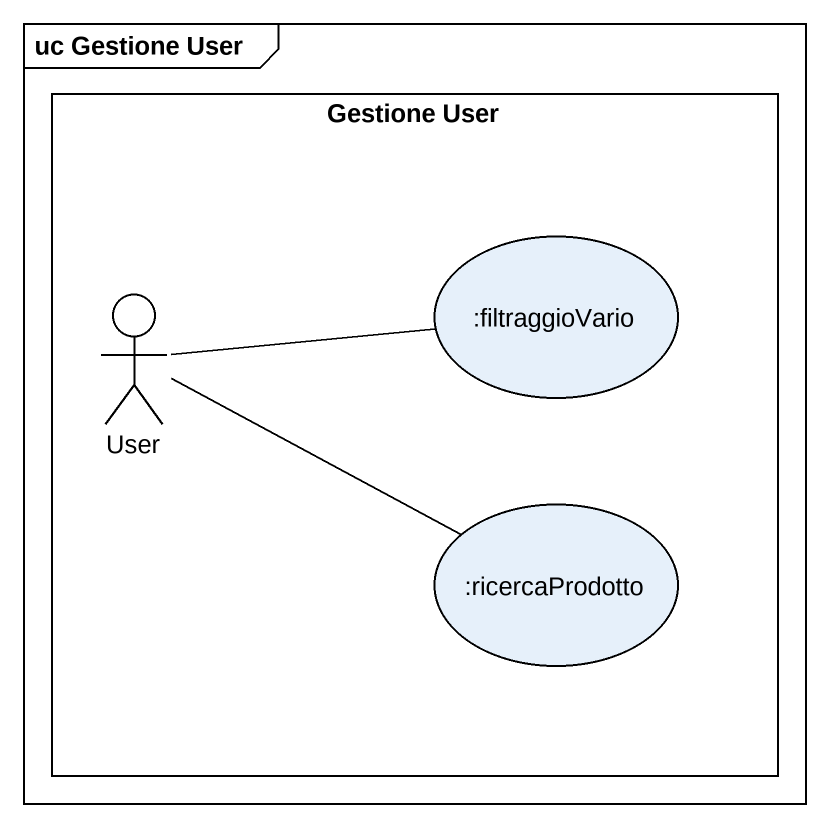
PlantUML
@startuml
mainframe uc Gestione User
rectangle "Gestione User" as Gestione_User {
  usecase ":filtraggioVario" as filtraggioVario
  actor User
  usecase ":ricercaProdotto" as ricercaProdotto
}
User -right- filtraggioVario
User -right- ricercaProdotto
@enduml
